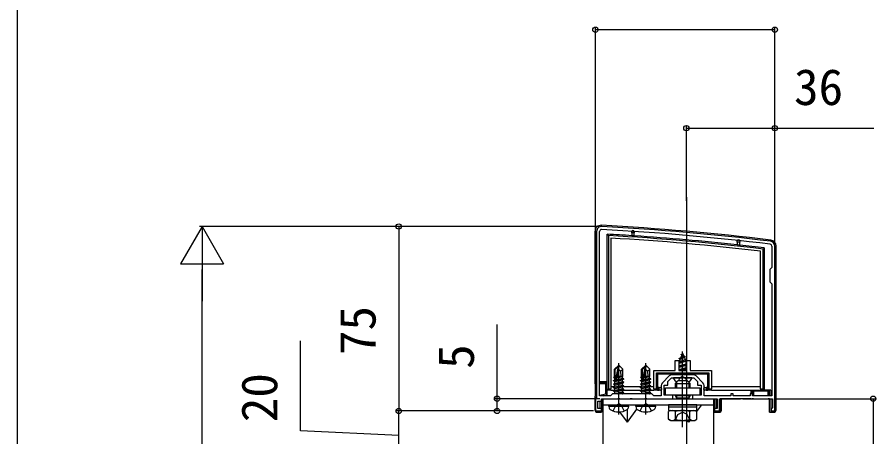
# Model space of a CAD drawing. Units: millimetres, scale not verified. Extents: x -875 to 875, y -1305 to 1298.
# Drawn here: x -875 to -525.7, y 529.3 to 699.9 of the extents above; entities that cross this region are included whole.
import ezdxf
from ezdxf.enums import TextEntityAlignment as Align

# ---------------------------------------------------------------- set-up
doc = ezdxf.new("R2010")
doc.units = ezdxf.units.MM
doc.header["$LTSCALE"] = 8
for name, color, linetype in [('0-3_YKK_11', 7, 'Continuous'), ('0-5_YKK_12', 2, 'Continuous'), ('0-6_YKK_13', 4, 'Continuous'), ('0-8_YKK_D', 6, 'Continuous'), ('0-9_YKK_ZWAK', 7, 'Continuous')]:
    doc.layers.add(name, color=color, linetype=linetype)
doc.styles.add('ＭＳ ゴシック', font='')
doc.styles.get('ＭＳ ゴシック').set_extended_font_data('MS Gothic')

msp = doc.modelspace()

# ---------------------------------------------------------------- linework, layer by layer
at = {"layer": '0-3_YKK_11'}
for p, q in [((-638.1, 546), (-638.1, 612.8)), ((-609.736, 554.061), (-612.561, 551.236)), ((-599.924, 554.5), (-608.676, 554.5)), ((-596.039, 551.236), (-598.864, 554.061))]:
    msp.add_line(p, q, dxfattribs=at)
for points in [[(-639.3, 612.8), (-639.3, 545.3), (-639.8, 544.8), (-639.8, 539.8), (-637.3, 539.8), (-637.3, 540.8), (-638.8, 540.8), (-638.8, 543.8), (-637.3, 543.8), (-637.3, 544.8), (-630.758, 544.8), (-630.575, 544.92), (-630.025, 544.92), (-629.842, 544.8), (-625.758, 544.8), (-625.575, 544.92), (-625.025, 544.92), (-624.842, 544.8), (-619.758, 544.8), (-619.575, 544.92), (-619.025, 544.92), (-618.842, 544.8), (-608.3, 544.8), (-608.3, 546.3), (-611.8, 546.3), (-611.8, 550.3), (-610.3, 550.3), (-610.3, 551.8), (-608.8, 553.3), (-604.758, 553.3), (-604.575, 553.42), (-604.025, 553.42), (-603.842, 553.3), (-599.8, 553.3), (-598.3, 551.8), (-598.3, 550.3), (-596.8, 550.3), (-596.8, 546.3), (-600.3, 546.3), (-600.3, 544.8)], [(-600.3, 544.8), (-590.3, 544.8), (-590.3, 540.8), (-591.3, 540.8), (-591.3, 539.8), (-589.3, 539.8), (-589.3, 544.8), (-580.758, 544.8), (-580.575, 544.92), (-580.025, 544.92), (-579.842, 544.8), (-567.8, 544.8), (-567.8, 541.092), (-568.05, 540.796), (-568.3, 540.5), (-568.3, 539.8), (-566.8, 539.8), (-566.8, 606.8)], [(-568, 606.8), (-568, 598.1), (-568.8, 597.3), (-568.8, 592.3), (-568, 591.5), (-568, 546), (-575.9, 546), (-575.9, 546.8), (-576.8, 546.8), (-576.8, 546), (-583.8, 546), (-583.8, 546.8), (-584.7, 546.8), (-584.7, 546), (-595.6, 546), (-595.6, 550.176)], [(-613, 550.176), (-613, 546), (-616, 546), (-616.8, 546.8), (-632.8, 546.8), (-633.6, 546), (-638.1, 546)]]:
    msp.add_lwpolyline(points, dxfattribs=at)
for centre, radius, start, end in [((-637.3, 612.8), 2, 86.9684, 180.00001), ((-690.081, -383.799), 999.996, 83.01993, 86.96841), ((-637.3, 612.8), 0.8, 86.96839, 180.00001), ((-690.081, -383.799), 998.796, 83.01993, 86.96841), ((-568.8, 606.8), 2, 0.00001, 83.01993), ((-568.8, 606.8), 0.8, 0.00001, 83.01993), ((-608.676, 553), 1.5, 90.00002, 135.00001), ((-599.924, 553), 1.5, 44.99999, 89.99998), ((-611.5, 550.176), 1.5, 134.99999, 179.99998), ((-597.1, 550.176), 1.5, 0.00002, 45.00001)]:
    msp.add_arc(centre, radius, start, end, dxfattribs=at)
at = {"layer": '0-5_YKK_12'}
msp.add_line((-602.8, 626.8), (-602.8, 22.8), dxfattribs=at)
at = {"layer": '0-6_YKK_13'}
for p, q in [((-640, 612.8), (-640, 551.8)), ((-625, 612.204), (-625, 612.704)), ((-624, 612.204), (-625, 612.204)), ((-625, 612.204), (-625, 611.07)), ((-624, 612.704), (-624, 612.204)), ((-624, 611.004), (-624, 612.204)), ((-634.5, 611.145), (-634.5, 548.8)), ((-633.5, 610.087), (-633.5, 548.8)), ((-582.1, 608.422), (-582.1, 608.922)), ((-581.1, 608.422), (-582.1, 608.422)), ((-582.1, 608.422), (-582.1, 607.332)), ((-581.1, 608.922), (-581.1, 608.422)), ((-581.1, 607.222), (-581.1, 608.422)), ((-572.6, 548.8), (-572.6, 604.74)), ((-571.1, 606.072), (-571.6, 605.628)), ((-566.3, 540.298), (-566.3, 606.8)), ((-604.3, 563.3), (-605.047, 561.497)), ((-604.9, 562.61), (-604.646, 562.464)), ((-604.3, 549.8), (-604.3, 563.954)), ((-604.3, 563.3), (-603.876, 562.276)), ((-630.3, 538.4), (-630.3, 559.3)), ((-619.3, 538.4), (-619.3, 559.3)), ((-605.9, 559.615), (-602.55, 560.325)), ((-605.9, 559.515), (-602.7, 560.193)), ((-605.9, 559.761), (-605.724, 559.863)), ((-605.9, 559.199), (-605.775, 559.127)), ((-602.934, 560.003), (-605.775, 559.127)), ((-605.775, 558.243), (-605.775, 559.127)), ((-605.775, 558.243), (-602.825, 559.038)), ((-605.332, 560.808), (-605.724, 559.863)), ((-605.724, 559.863), (-603.23, 560.718)), ((-605.7, 561.02), (-603.25, 561.815)), ((-605.7, 561.12), (-605.047, 561.497)), ((-605.7, 561.02), (-605.332, 560.808)), ((-605.332, 560.808), (-603.601, 561.612)), ((-605.047, 561.497), (-603.876, 562.276)), ((-603.876, 562.276), (-603.25, 561.915)), ((-603.601, 561.612), (-603.25, 561.815)), ((-603.601, 561.612), (-603.23, 560.718)), ((-603.25, 561.815), (-603.25, 561.915)), ((-603.23, 560.718), (-602.55, 560.325)), ((-602.934, 560.003), (-602.7, 560.138)), ((-602.934, 560.003), (-602.825, 559.739)), ((-602.825, 559.038), (-602.825, 559.739)), ((-602.825, 559.038), (-602.7, 558.966)), ((-602.55, 560.3), (-602.55, 560.325)), ((-630.45, 558.3), (-632, 556.75)), ((-632, 553.781), (-632, 556.75)), ((-631.7, 556.626), (-630.45, 557.876)), ((-631.7, 552.348), (-631.7, 556.626)), ((-631.632, 552.177), (-630.45, 557.876)), ((-631.21, 552.293), (-630.3, 556.678)), ((-630.15, 558.3), (-630.45, 558.3)), ((-630.45, 557.876), (-630.45, 558.3)), ((-630.3, 556.678), (-630.3, 558.3)), ((-630.3, 556.678), (-630.15, 558.3)), ((-630.15, 558.3), (-628.6, 556.75)), ((-629.557, 555.947), (-628.6, 556.75)), ((-628.6, 553.9), (-628.6, 556.75)), ((-619.45, 558.3), (-621, 556.75)), ((-621, 553.781), (-621, 556.75)), ((-620.7, 556.626), (-619.45, 557.876)), ((-620.7, 552.348), (-620.7, 556.626)), ((-620.632, 552.177), (-619.45, 557.876)), ((-620.21, 552.293), (-619.3, 556.678)), ((-619.15, 558.3), (-619.45, 558.3)), ((-619.45, 557.876), (-619.45, 558.3)), ((-619.3, 556.678), (-619.3, 558.3)), ((-619.3, 556.678), (-619.15, 558.3)), ((-619.15, 558.3), (-617.6, 556.75)), ((-618.557, 555.947), (-617.6, 556.75)), ((-617.6, 553.9), (-617.6, 556.75)), ((-616, 548.8), (-616, 556.3)), ((-602.7, 558.655), (-605.9, 558.019)), ((-605.9, 557.919), (-602.7, 558.555)), ((-605.9, 558.171), (-605.775, 558.243)), ((-605.9, 557.609), (-605.775, 557.537)), ((-605.9, 556.429), (-602.7, 557.065)), ((-602.7, 556.965), (-605.9, 556.329)), ((-605.9, 556.581), (-605.775, 556.653)), ((-602.825, 558.332), (-605.775, 557.537)), ((-605.775, 556.653), (-605.775, 557.537)), ((-605.775, 556.653), (-602.825, 557.448)), ((-602.825, 556.742), (-604.465, 556.3)), ((-602.825, 558.332), (-602.7, 558.404)), ((-602.825, 557.448), (-602.825, 558.332)), ((-602.825, 557.448), (-602.7, 557.376)), ((-602.825, 556.742), (-602.7, 556.814)), ((-602.825, 556.3), (-602.825, 556.742)), ((-632.4, 552.15), (-631.687, 552.269)), ((-631.632, 552.178), (-632.4, 552.05)), ((-632.4, 552.05), (-632.4, 552.15)), ((-632.4, 552.05), (-631.85, 551.732)), ((-632.3, 553.608), (-632, 553.781)), ((-632.3, 553.608), (-631.7, 553.724)), ((-632.3, 553.392), (-632.3, 553.608)), ((-632.3, 553.392), (-631.7, 553.491)), ((-632.3, 553.392), (-631.85, 553.132)), ((-632, 553.9), (-631.7, 553.9)), ((-631.85, 553.132), (-631.697, 553.167)), ((-631.85, 552.468), (-631.85, 553.132)), ((-631.85, 551.732), (-628.75, 552.432)), ((-628.2, 552.75), (-631.226, 552.246)), ((-631.198, 552.35), (-628.2, 552.85)), ((-631.14, 552.628), (-628.75, 553.168)), ((-630.995, 553.325), (-628.75, 553.832)), ((-630.935, 553.617), (-629.217, 553.9)), ((-630.88, 553.884), (-630.796, 553.9)), ((-630.876, 553.9), (-628.6, 553.9)), ((-628.6, 553.9), (-628.75, 553.832)), ((-628.75, 553.168), (-628.75, 553.832)), ((-628.2, 552.85), (-628.75, 553.168)), ((-628.2, 552.75), (-628.75, 552.432)), ((-628.75, 551.768), (-628.75, 552.432)), ((-628.2, 552.75), (-628.2, 552.85)), ((-621.4, 552.15), (-620.687, 552.269)), ((-620.632, 552.178), (-621.4, 552.05)), ((-621.4, 552.05), (-621.4, 552.15)), ((-621.4, 552.05), (-620.85, 551.732)), ((-621.3, 553.608), (-621, 553.781)), ((-621.3, 553.608), (-620.7, 553.724)), ((-621.3, 553.392), (-621.3, 553.608)), ((-621.3, 553.392), (-620.7, 553.491)), ((-621.3, 553.392), (-620.85, 553.132)), ((-621, 553.9), (-620.7, 553.9)), ((-620.85, 553.132), (-620.697, 553.167)), ((-620.85, 552.468), (-620.85, 553.132)), ((-620.85, 551.732), (-617.75, 552.432)), ((-617.2, 552.75), (-620.226, 552.246)), ((-620.198, 552.35), (-617.2, 552.85)), ((-620.14, 552.628), (-617.75, 553.168)), ((-619.995, 553.325), (-617.75, 553.832)), ((-619.935, 553.617), (-618.217, 553.9)), ((-619.88, 553.884), (-619.796, 553.9)), ((-619.876, 553.9), (-617.6, 553.9)), ((-617.6, 553.9), (-617.75, 553.832)), ((-617.75, 553.168), (-617.75, 553.832)), ((-617.2, 552.85), (-617.75, 553.168)), ((-617.2, 552.75), (-617.75, 552.432)), ((-617.75, 551.768), (-617.75, 552.432)), ((-617.2, 552.75), (-617.2, 552.85)), ((-615, 555.3), (-593.6, 555.3)), ((-615, 548.8), (-615, 555.3)), ((-600.704, 553.3), (-607.896, 553.3)), ((-607.3, 551), (-606.3, 552)), ((-602.3, 552), (-606.3, 552)), ((-606.018, 552), (-605.445, 553.149)), ((-604.3, 553.758), (-605.445, 553.149)), ((-604.3, 533.178), (-604.3, 554.589)), ((-604.3, 553.758), (-603.155, 553.149)), ((-602.582, 552), (-603.155, 553.149)), ((-601.3, 551), (-602.3, 552)), ((-593.6, 555.3), (-593.6, 548.8)), ((-640, 551.8), (-639.3, 551.8)), ((-639.3, 551.3), (-639.969, 551.3)), ((-639.3, 550.8), (-639.908, 550.8)), ((-639.908, 550.8), (-639.908, 545.828)), ((-638.1, 551.8), (-635, 551.8)), ((-635, 551.3), (-638.1, 551.3)), ((-635.5, 546.71), (-635.5, 550.8)), ((-634.5, 548.8), (-633.5, 548.8)), ((-633.5, 549.8), (-631.85, 549.8)), ((-633.5, 548.3), (-633.5, 548.8)), ((-632.4, 550.75), (-628.2, 551.45)), ((-628.2, 551.35), (-632.4, 550.65)), ((-632.4, 550.65), (-632.4, 550.75)), ((-632.4, 550.65), (-631.85, 550.332)), ((-632.4, 549.35), (-628.2, 550.05)), ((-628.2, 549.95), (-632.4, 549.25)), ((-632.4, 549.25), (-632.4, 549.35)), ((-632.4, 549.25), (-631.85, 548.932)), ((-632.4, 547.95), (-628.2, 548.65)), ((-628.2, 548.55), (-632.4, 547.85)), ((-631.85, 551.068), (-631.85, 551.732)), ((-631.85, 550.332), (-628.75, 551.032)), ((-631.85, 549.668), (-631.85, 550.332)), ((-631.85, 548.932), (-628.75, 549.632)), ((-631.85, 548.268), (-631.85, 548.932)), ((-628.2, 551.45), (-628.75, 551.768)), ((-628.2, 551.35), (-628.75, 551.032)), ((-628.75, 550.368), (-628.75, 551.032)), ((-628.2, 550.05), (-628.75, 550.368)), ((-628.2, 549.95), (-628.75, 549.632)), ((-628.75, 548.968), (-628.75, 549.632)), ((-628.2, 548.65), (-628.75, 548.968)), ((-628.2, 548.55), (-628.75, 548.232)), ((-628.46, 549.8), (-620.85, 549.8)), ((-628.2, 551.35), (-628.2, 551.45)), ((-628.2, 549.95), (-628.2, 550.05)), ((-628.2, 548.55), (-628.2, 548.65)), ((-621.4, 550.75), (-617.2, 551.45)), ((-617.2, 551.35), (-621.4, 550.65)), ((-621.4, 550.65), (-621.4, 550.75)), ((-621.4, 550.65), (-620.85, 550.332)), ((-621.4, 549.35), (-617.2, 550.05)), ((-617.2, 549.95), (-621.4, 549.25)), ((-621.4, 549.25), (-621.4, 549.35)), ((-621.4, 549.25), (-620.85, 548.932)), ((-621.4, 547.95), (-617.2, 548.65)), ((-617.2, 548.55), (-621.4, 547.85)), ((-620.85, 551.068), (-620.85, 551.732)), ((-620.85, 550.332), (-617.75, 551.032)), ((-620.85, 549.668), (-620.85, 550.332)), ((-620.85, 548.932), (-617.75, 549.632)), ((-620.85, 548.268), (-620.85, 548.932)), ((-617.2, 551.45), (-617.75, 551.768)), ((-617.2, 551.35), (-617.75, 551.032)), ((-617.75, 550.368), (-617.75, 551.032)), ((-617.2, 550.05), (-617.75, 550.368)), ((-617.2, 549.95), (-617.75, 549.632)), ((-617.75, 548.968), (-617.75, 549.632)), ((-617.2, 548.65), (-617.75, 548.968)), ((-617.2, 548.55), (-617.75, 548.232)), ((-617.46, 549.8), (-616, 549.8)), ((-617.2, 551.35), (-617.2, 551.45)), ((-617.2, 549.95), (-617.2, 550.05)), ((-617.2, 548.55), (-617.2, 548.65)), ((-616, 548.8), (-615, 548.8)), ((-616, 548.8), (-616, 548.3)), ((-613.8, 549.3), (-614.5, 549.3)), ((-613.8, 548.3), (-613.8, 549.3)), ((-613.8, 549.3), (-613.3, 549.3)), ((-607.3, 551), (-601.3, 551)), ((-607.3, 551), (-607.3, 549.2)), ((-606.76, 551.54), (-606.76, 549.2)), ((-601.84, 551.54), (-601.84, 549.2)), ((-601.3, 549.2), (-601.3, 551)), ((-595.3, 549.3), (-594.8, 549.3)), ((-594.8, 549.3), (-594.8, 548.3)), ((-594.1, 549.3), (-594.8, 549.3)), ((-593.6, 548.8), (-592.6, 548.8)), ((-592.6, 549.8), (-572.6, 549.8)), ((-592.6, 548.3), (-592.6, 548.8)), ((-572.6, 548.8), (-571.6, 548.8)), ((-572.6, 548.8), (-572.6, 548.3)), ((-639.969, 545.306), (-639.3, 545.44)), ((-639.908, 545.828), (-639.3, 545.95)), ((-638.081, 546.194), (-635.5, 546.71)), ((-636.5, 546), (-635, 546.3)), ((-635, 546.3), (-635.5, 546.71)), ((-633.5, 548.3), (-635, 548.3)), ((-635, 546), (-635, 548.3)), ((-633.5, 548.3), (-631.85, 548.3)), ((-632.4, 547.85), (-632.4, 547.95)), ((-632.4, 547.85), (-631.85, 547.532)), ((-631.85, 547.532), (-628.75, 548.232)), ((-631.85, 546.868), (-631.85, 547.532)), ((-630.9, 546.8), (-628.2, 547.25)), ((-628.2, 547.15), (-630.3, 546.8)), ((-628.894, 546.8), (-628.75, 546.832)), ((-628.75, 547.568), (-628.75, 548.232)), ((-628.2, 547.25), (-628.75, 547.568)), ((-628.2, 547.15), (-628.75, 546.832)), ((-628.75, 546.8), (-628.75, 546.832)), ((-628.633, 548.3), (-620.85, 548.3)), ((-628.2, 547.15), (-628.2, 547.25)), ((-621.4, 547.85), (-621.4, 547.95)), ((-621.4, 547.85), (-620.85, 547.532)), ((-620.85, 547.532), (-617.75, 548.232)), ((-620.85, 546.868), (-620.85, 547.532)), ((-619.9, 546.8), (-617.2, 547.25)), ((-617.2, 547.15), (-619.3, 546.8)), ((-617.894, 546.8), (-617.75, 546.832)), ((-617.75, 547.568), (-617.75, 548.232)), ((-617.2, 547.25), (-617.75, 547.568)), ((-617.2, 547.15), (-617.75, 546.832)), ((-617.75, 546.8), (-617.75, 546.832)), ((-617.633, 548.3), (-616, 548.3)), ((-617.2, 547.15), (-617.2, 547.25)), ((-614.5, 548.3), (-613.8, 548.3)), ((-613.3, 548.3), (-613.8, 548.3)), ((-607.3, 546.3), (-607.3, 546.1)), ((-607.3, 546.1), (-601.3, 546.1)), ((-601.3, 546.1), (-601.84, 545.164)), ((-601.3, 546.1), (-601.3, 546.3)), ((-594.8, 548.3), (-595.3, 548.3)), ((-594.8, 548.3), (-594.1, 548.3)), ((-592.6, 548.3), (-572.6, 548.3)), ((-576.5, 546.8), (-576.5, 548.3)), ((-576, 548.3), (-576, 546.724)), ((-571.1, 548.3), (-572.6, 548.3)), ((-568.5, 548.3), (-571.1, 548.3)), ((-569.5, 546), (-569.5, 547.8)), ((-569, 546), (-569, 548.3)), ((-568.5, 548.3), (-568.5, 546)), ((-639.751, 544.84), (-640, 544.79)), ((-640, 544.79), (-640, 540.298)), ((-637.8, 540.8), (-637.8, 543.8)), ((-637.3, 544.5), (-637.3, 539.331)), ((-637, 544.8), (-590.8, 544.8)), ((-636.8, 544.8), (-636.8, 459.8)), ((-636.8, 544.8), (-591.8, 544.8)), ((-636.8, 542.3), (-591.8, 542.3)), ((-634.3, 541.8), (-634.212, 542.3)), ((-634.3, 541.8), (-634.159, 540.998)), ((-634.3, 541.8), (-626.3, 541.8)), ((-634.212, 542.3), (-626.388, 542.3)), ((-626.3, 541.8), (-626.441, 540.998)), ((-626.3, 541.8), (-626.388, 542.3)), ((-623.3, 541.8), (-623.212, 542.3)), ((-623.3, 541.8), (-623.159, 540.998)), ((-623.3, 541.8), (-615.3, 541.8)), ((-623.212, 542.3), (-615.388, 542.3)), ((-615.3, 541.8), (-615.441, 540.998)), ((-615.3, 541.8), (-615.388, 542.3)), ((-598.55, 542.3), (-610.05, 542.3)), ((-610.05, 541.5), (-610.05, 540)), ((-610.05, 541.5), (-598.55, 541.5)), ((-598.585, 539.587), (-596.55, 542.3)), ((-598.55, 540), (-598.55, 541.5)), ((-591.8, 544.8), (-591.8, 459.8)), ((-591.3, 539.331), (-591.3, 544.8)), ((-590.8, 544.8), (-590.8, 540.8)), ((-589.1, 539.3), (-589.1, 544.8)), ((-576.5, 544.8), (-589.1, 544.8)), ((-588.6, 544.8), (-588.6, 539.832)), ((-576.5, 544.8), (-576, 544.8)), ((-575.5, 544.8), (-576, 544.8)), ((-575.5, 544.8), (-569.5, 544.8)), ((-569, 544.8), (-569.5, 544.8)), ((-569, 539.331), (-569, 544.8)), ((-568.5, 544.8), (-568.5, 539.3)), ((-639.002, 539.3), (-637.8, 539.3)), ((-637.8, 539.3), (-637.8, 539.8)), ((-626.8, 535.3), (-629.885, 539.413)), ((-626.8, 535.3), (-622.896, 540.505)), ((-626.8, 535.3), (-626.8, 540.425)), ((-609.3, 540), (-610.074, 539.553)), ((-610.073, 536.446), (-610.073, 539.553)), ((-610.05, 540), (-598.55, 540)), ((-609.3, 540), (-599.3, 540)), ((-607.187, 536.446), (-607.187, 539.553)), ((-601.413, 536.446), (-601.413, 539.553)), ((-599.3, 540), (-598.527, 539.553)), ((-598.527, 536.446), (-598.527, 539.553)), ((-590.8, 539.8), (-590.8, 539.3)), ((-590.8, 539.3), (-589.1, 539.3)), ((-568.5, 539.3), (-567.298, 539.3)), ((-609.3, 536), (-610.074, 536.446)), ((-609.3, 536), (-599.3, 536)), ((-601.8, 535.3), (-602.325, 536)), ((-601.8, 535.3), (-601.275, 536)), ((-601.8, 535.3), (-601.8, 536)), ((-599.3, 536), (-598.527, 536.446))]:
    msp.add_line(p, q, dxfattribs=at)
for points in [[(-634.5, 548.8), (-635, 548.3), (-635, 611.674), (-634.5, 611.145)], [(-571.1, 606.072), (-571.1, 548.3), (-571.6, 548.8), (-571.6, 605.628)], [(-604.9, 562.61), (-604.9, 562.71), (-604.433, 562.98)], [(-616, 556.3), (-607.4, 556.3), (-607.4, 560.3), (-605.9, 560.3), (-605.9, 556.3), (-602.7, 556.3), (-602.7, 560.3), (-601.2, 560.3), (-601.2, 556.3), (-592.6, 556.3), (-592.6, 548.8)], [(-605.7, 561.02), (-605.7, 561.12), (-603.25, 561.915)], [(-630.3, 556.678), (-629.557, 555.947), (-629.4, 553.9)], [(-619.3, 556.678), (-618.557, 555.947), (-618.4, 553.9)], [(-632.4, 552.15), (-631.85, 552.468), (-631.7, 552.501)], [(-621.4, 552.15), (-620.85, 552.468), (-620.7, 552.501)], [(-615, 555.3), (-614.5, 554.8), (-614.5, 549.3), (-614.5, 548.3)], [(-593.6, 555.3), (-594.1, 554.8), (-614.5, 554.8)], [(-594.1, 548.3), (-594.1, 549.3), (-594.1, 554.8)], [(-635, 551.3), (-635.5, 550.8), (-638.1, 550.8)], [(-632.4, 550.75), (-631.85, 551.068), (-628.75, 551.768)], [(-632.4, 549.35), (-631.85, 549.668), (-628.75, 550.368)], [(-632.4, 547.95), (-631.85, 548.268), (-628.75, 548.968)], [(-621.4, 550.75), (-620.85, 551.068), (-617.75, 551.768)], [(-621.4, 549.35), (-620.85, 549.668), (-617.75, 550.368)], [(-621.4, 547.95), (-620.85, 548.268), (-617.75, 548.968)], [(-615, 548.8), (-614.5, 548.3), (-616, 548.3)], [(-592.6, 548.3), (-594.1, 548.3), (-593.6, 548.8)], [(-631.967, 546.8), (-631.85, 546.868), (-628.75, 547.568)], [(-620.967, 546.8), (-620.85, 546.868), (-617.75, 547.568)], [(-607.3, 546.1), (-606.76, 545.164), (-601.84, 545.164)], [(-606.76, 546.3), (-606.76, 545.164), (-606.76, 544.8)], [(-601.84, 546.3), (-601.84, 545.164), (-601.84, 544.8)], [(-576, 548.3), (-575.5, 547.8), (-575.5, 546)], [(-569, 548.3), (-569.5, 547.8), (-575.5, 547.8)], [(-632.558, 539.805), (-631.445, 542.037), (-630.3, 542.646)], [(-628.042, 539.805), (-629.155, 542.037), (-630.3, 542.646)], [(-621.558, 539.805), (-620.445, 542.037), (-619.3, 542.646)], [(-617.042, 539.805), (-618.155, 542.037), (-619.3, 542.646)], [(-610.05, 542.3), (-610.05, 541.5), (-598.55, 541.5), (-598.55, 542.3)], [(-607.35, 535.997), (-606.2, 538.355), (-604.3, 539.365)], [(-601.25, 535.997), (-602.4, 538.355), (-604.3, 539.365)]]:
    msp.add_lwpolyline(points, dxfattribs=at)
msp.add_lwpolyline([(-611.3, 549.2), (-597.3, 549.2), (-597.3, 546.3), (-611.3, 546.3)], close=True, dxfattribs=at)
for centre, radius, start, end in [((-637.5, 612.8), 2.5, 86.98862, 180), ((-689.929, -383.822), 1000.5, 83.02871, 86.98862), ((-690.081, -383.803), 997, 86.25725, 86.83299), ((-624.5, 612.704), 0.5, 90, 180), ((-624.5, 612.704), 0.5, 0, 90), ((-690.081, -383.803), 996.5, 83.17155, 86.8026), ((-690.081, -383.803), 995.5, 83.22262, 86.74174), ((-690.081, -383.803), 997, 86.19966, 86.25725), ((-690.081, -383.803), 997, 83.78233, 86.19966), ((-581.6, 608.922), 0.5, 90, 180), ((-581.6, 608.922), 0.5, 0, 90), ((-568.8, 606.8), 2.5, 360, 83.02871), ((-690.081, -383.803), 997, 83.72452, 83.78233), ((-690.081, -383.803), 997, 83.14605, 83.72452), ((-631.452, 552.348), 0.248, 180, 347.19096), ((-620.452, 552.348), 0.248, 180, 347.19096), ((-607.896, 553.146), 0.154, 90, 207.28096), ((-604.3, 555), 4.2, 207.28096, 234.69714), ((-604.3, 555), 4.2, 305.30286, 332.71904), ((-600.704, 553.146), 0.154, 332.71904, 90), ((-613.3, 548.8), 0.5, 0, 90), ((-613.3, 548.8), 0.5, 270, 0), ((-595.3, 548.8), 0.5, 90, 180), ((-595.3, 548.8), 0.5, 180, 270), ((-633.272, 541.154), 0.9, 190, 237.94412), ((-630.3, 545.9), 6.5, 237.94412, 302.05588), ((-627.328, 541.154), 0.9, 302.05588, 350), ((-622.272, 541.154), 0.9, 190, 237.94412), ((-619.3, 545.9), 6.5, 237.94412, 302.05588), ((-616.328, 541.154), 0.9, 302.05588, 350), ((-608.63, 537.444), 2.556, 55.61708, 124.38292), ((-604.3, 530.446), 9.554, 72.41276, 107.58724), ((-599.97, 537.444), 2.556, 55.61708, 124.38292), ((-608.63, 538.555), 2.556, 235.61708, 304.38292), ((-604.3, 545.553), 9.554, 252.41276, 287.58724), ((-599.97, 538.555), 2.556, 235.61708, 304.38292)]:
    msp.add_arc(centre, radius, start, end, dxfattribs=at)
for centre, major_axis, ratio, start_param, end_param in [((-639.969, 551.8), (0, 0.5), 0.061163, 1.5707963, 3.1415927), ((-639.939, 550.8), (0, 0.5), 0.061163, 4.712389, 6.2831853), ((-639.969, 544.796), (0, 0.51), 0.059966, 0.0120377, 1.582834), ((-639.939, 545.822), (0, 0.51), 0.059966, 3.1536303, 4.7244267), ((-638.998, 540.302), (-0.71, -0.71), 0.99628, 5.4996506, 7.06672), ((-637.8, 539.331), (0.5, 0), 0.061163, 4.712389, 6.2831853), ((-590.8, 539.331), (0.5, 0), 0.061163, 3.1415927, 4.712389), ((-589.1, 539.832), (0, 0.532), 0.940706, 3.1415927, 4.712389), ((-568.5, 539.331), (0.5, 0), 0.061163, 3.1415927, 4.712389), ((-567.302, 540.302), (0.71, -0.71), 0.99628, 5.4996506, 7.06672)]:
    msp.add_ellipse(centre, major_axis=major_axis, ratio=ratio, start_param=start_param, end_param=end_param, dxfattribs=at)
at = {"layer": '0-8_YKK_D'}
for p, q in [((-639.8, 545.676), (-639.8, 695.8)), ((-566.8, 607.8), (-566.8, 695.8)), ((-566.8, 694.8), (-639.8, 694.8)), ((-602.8, 625.297), (-602.8, 655.8)), ((-566.8, 607.8), (-566.8, 655.8)), ((-799.8, 614.8), (-808.55, 599.645)), ((-638.3, 614.8), (-800.8, 614.8)), ((-799.8, 614.8), (-791.05, 599.645)), ((-799.8, 614.8), (-799.8, 584.489)), ((-638.3, 614.8), (-720.8, 614.8)), ((-719.8, 614.8), (-719.8, 539.8)), ((-808.55, 599.645), (-791.05, 599.645)), ((-799.8, 207.3), (-799.8, 597.3)), ((-679.8, 544.8), (-679.8, 574.991)), ((-638, 544.8), (-680.8, 544.8)), ((-679.8, 539.8), (-679.8, 544.8)), ((-567.1, 544.8), (-525.8, 544.8)), ((-526.8, 544.8), (-526.8, 454.8)), ((-640.5, 539.8), (-720.8, 539.8)), ((-640.5, 539.8), (-720.8, 539.8)), ((-719.8, 519.8), (-719.8, 539.8)), ((-640.5, 539.8), (-680.8, 539.8))]:
    msp.add_line(p, q, dxfattribs=at)
for points in [[(-602.8, 654.8), (-566.8, 654.8), (-526.477, 654.8)], [(-719.8, 529.8), (-759.8, 531.725), (-759.8, 568.316)]]:
    msp.add_lwpolyline(points, dxfattribs=at)
for centre in [(-639.8, 694.8), (-566.8, 694.8), (-602.8, 654.8), (-566.8, 654.8), (-719.8, 614.8), (-679.8, 544.8), (-526.8, 544.8), (-719.8, 539.8), (-719.8, 539.8), (-679.8, 539.8)]:
    msp.add_circle(centre, 1.075, dxfattribs=at)
at = {"layer": '0-9_YKK_ZWAK'}
msp.add_line((-875, 1245.3), (-875, -1304.7), dxfattribs=at)

# ---------------------------------------------------------------- texts
at = {"layer": '0-8_YKK_D', "style": 'ＭＳ ゴシック'}
msp.add_text('36', height=14.66, dxfattribs=at).set_placement((-558.977, 659.8), align=Align.BOTTOM_LEFT)
for s, p in [('75', (-724.8, 562.527)), ('5', (-684.8, 556.923)), ('20', (-764.8, 535.248))]:
    msp.add_text(s, height=14.66, rotation=90, dxfattribs=at).set_placement(p, align=Align.BOTTOM_LEFT)

doc.saveas('drawing.dxf')
